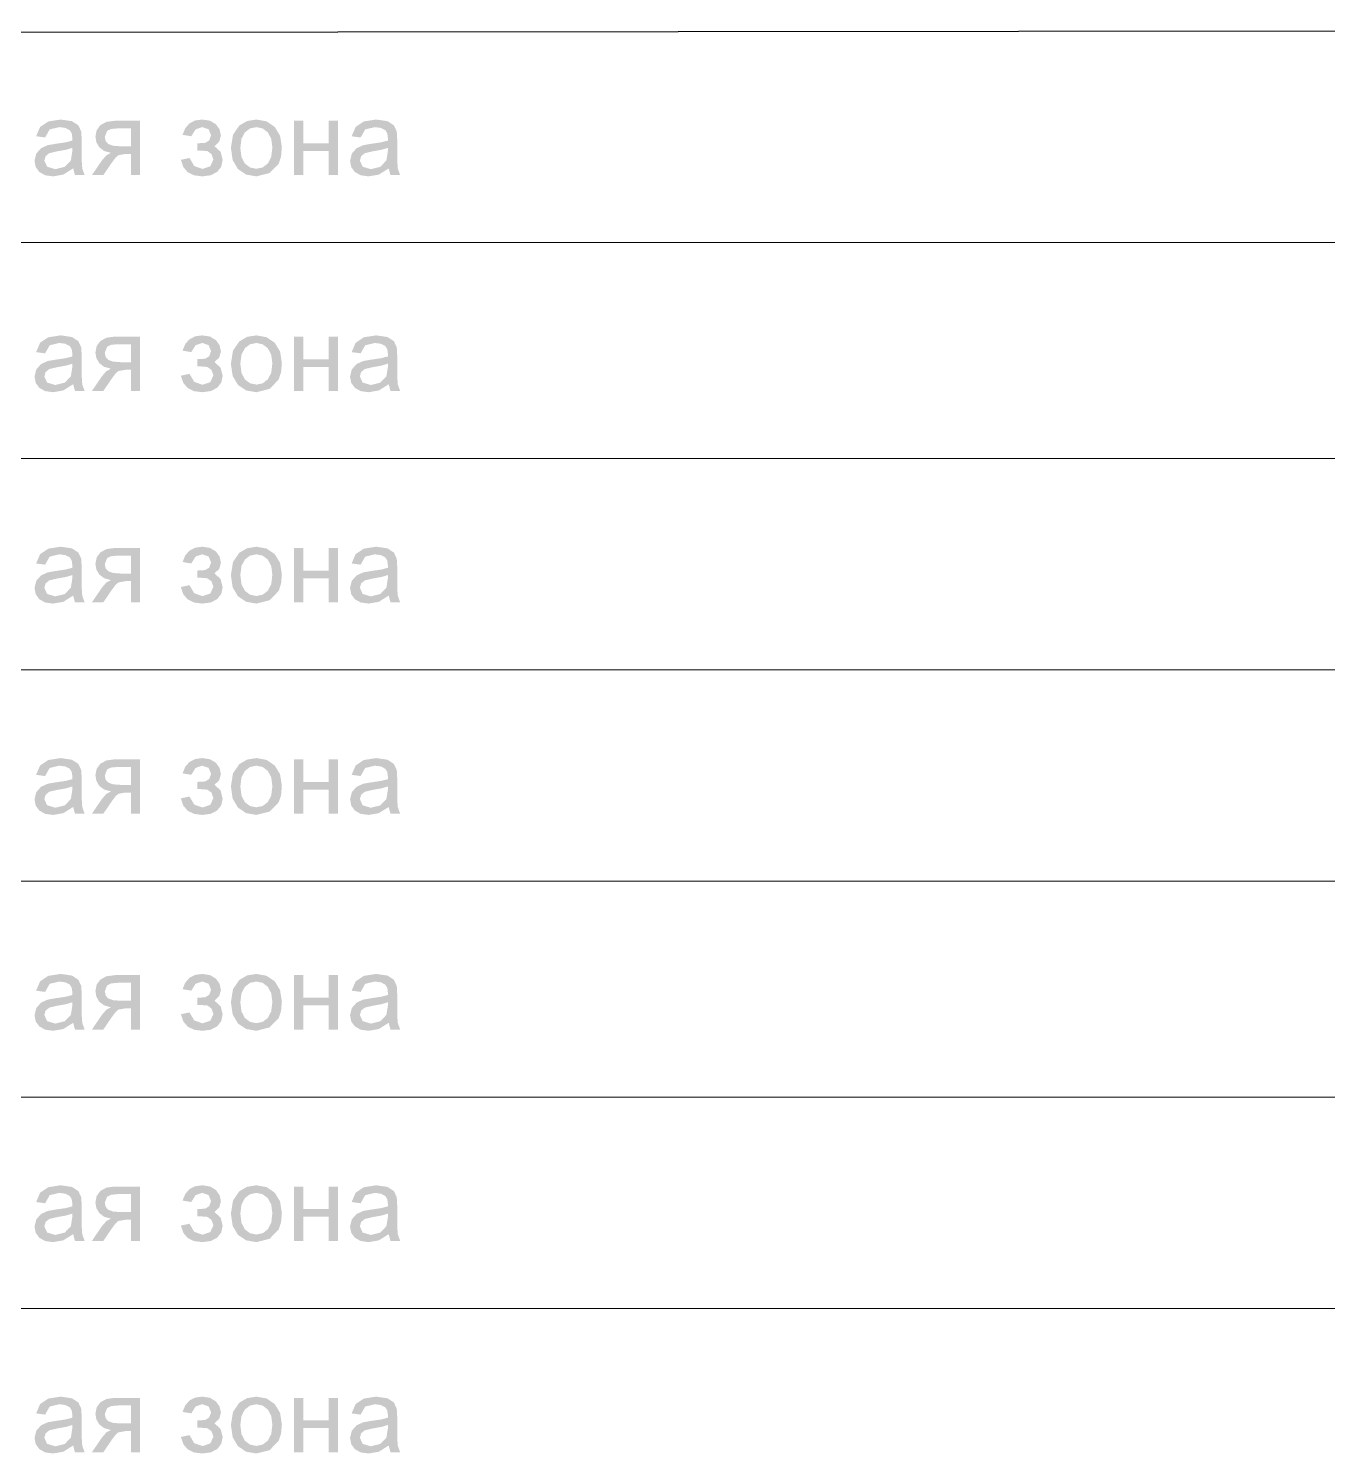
# Model space of a CAD drawing. Header units: millimetres. Extents: x 0 to 420, y 0 to 297.
# Drawn here: x 41.07 to 53.3, y 85.25 to 98.66 of the extents above; entities that cross this region are included whole.
import ezdxf

# ---------------------------------------------------------------- set-up
doc = ezdxf.new("R2010")
doc.units = ezdxf.units.MM

msp = doc.modelspace()

# ---------------------------------------------------------------- hatches: boundary and pattern name
h = msp.add_hatch(color=251)
h.paths.add_polyline_path([(41.491364, 97.345389), (41.398209, 97.286961), (41.302297, 97.270424), (41.227608, 97.280759), (41.172762, 97.311765), (41.138793, 97.358619), (41.127562, 97.417047), (41.14465, 97.485398), (41.189298, 97.535559), (41.252137, 97.564222), (41.329307, 97.577451), (41.42012, 97.59068), (41.483647, 97.607217), (41.484198, 97.629816), (41.478066, 97.674947), (41.459945, 97.704782), (41.41819, 97.726624), (41.360726, 97.733996), (41.270327, 97.712499), (41.227332, 97.636431), (41.142445, 97.648007), (41.180479, 97.736201), (41.257098, 97.787464), (41.373404, 97.805654), (41.479789, 97.79022), (41.540422, 97.751084), (41.567432, 97.692655), (41.571842, 97.612178), (41.571842, 97.496422), (41.573151, 97.397686), (41.577354, 97.343185), (41.599402, 97.282), (41.508452, 97.282)], flags=0)
h.paths.add_polyline_path([(41.483647, 97.538866), (41.424598, 97.520951), (41.341985, 97.506344), (41.266468, 97.488705), (41.232293, 97.460593), (41.220166, 97.419252), (41.246073, 97.361375), (41.323244, 97.338224), (41.41254, 97.360272), (41.469867, 97.420355), (41.483647, 97.507447)], flags=0)
h = msp.add_hatch(color=251)
h.paths.add_polyline_path([(42.121584, 97.794079), (42.121584, 97.282), (42.035044, 97.282), (42.035044, 97.48154), (41.984883, 97.48154), (41.916532, 97.469413), (41.889178, 97.444677), (41.851489, 97.393896), (41.775421, 97.282), (41.667934, 97.282), (41.761641, 97.419803), (41.80436, 97.469275), (41.847079, 97.491461), (41.782243, 97.50972), (41.736836, 97.544929), (41.709827, 97.591507), (41.701007, 97.644699), (41.712652, 97.70492), (41.747861, 97.752737), (41.805187, 97.783743), (41.884011, 97.794079)], flags=0)
h.paths.add_polyline_path([(42.035044, 97.722421), (41.911571, 97.722421), (41.847562, 97.716288), (41.81125, 97.698167), (41.789202, 97.641943), (41.79747, 97.602118), (41.822275, 97.574695), (41.867888, 97.558572), (41.939132, 97.553198), (42.035044, 97.553198)], flags=0)
for points in [[(42.659489, 97.51351), (42.659489, 97.58131), (42.734454, 97.585719), (42.771937, 97.60887), (42.790127, 97.657377), (42.766425, 97.713601), (42.706342, 97.734547), (42.643848, 97.712774), (42.603265, 97.648007), (42.521134, 97.661787), (42.547058, 97.724729), (42.586728, 97.769687), (42.640041, 97.796662), (42.706893, 97.805654), (42.779998, 97.794492), (42.835327, 97.761006), (42.870329, 97.711879), (42.88218, 97.65407), (42.866952, 97.59757), (42.821546, 97.5543), (42.879424, 97.501383), (42.898716, 97.425316), (42.886038, 97.362753), (42.848556, 97.313419), (42.788198, 97.281173), (42.707996, 97.270424), (42.629637, 97.280148), (42.569779, 97.309354), (42.528317, 97.358093), (42.505149, 97.426418), (42.586728, 97.443506), (42.631377, 97.367438), (42.709649, 97.340428), (42.78241, 97.365233), (42.811624, 97.428623), (42.793434, 97.480437), (42.754298, 97.508549), (42.679333, 97.514061)], [(43.570189, 97.794079), (43.657281, 97.794079), (43.657281, 97.58131), (43.897611, 97.58131), (43.897611, 97.794079), (43.984703, 97.794079), (43.984703, 97.282), (43.897611, 97.282), (43.897611, 97.5091), (43.657281, 97.5091), (43.657281, 97.282), (43.570189, 97.282)], [(42.659489, 95.48151), (42.659489, 95.54931), (42.734454, 95.553719), (42.771937, 95.57687), (42.790127, 95.625377), (42.766425, 95.681601), (42.706342, 95.702547), (42.643848, 95.680774), (42.603265, 95.616007), (42.521134, 95.629787), (42.547058, 95.692729), (42.586728, 95.737687), (42.640041, 95.764662), (42.706893, 95.773654), (42.779998, 95.762492), (42.835327, 95.729006), (42.870329, 95.679879), (42.88218, 95.62207), (42.866952, 95.56557), (42.821546, 95.5223), (42.879424, 95.469383), (42.898716, 95.393316), (42.886038, 95.330753), (42.848556, 95.281419), (42.788198, 95.249173), (42.707996, 95.238424), (42.629637, 95.248148), (42.569779, 95.277354), (42.528317, 95.326093), (42.505149, 95.394418), (42.586728, 95.411506), (42.631377, 95.335438), (42.709649, 95.308428), (42.78241, 95.333233), (42.811624, 95.396623), (42.793434, 95.448437), (42.754298, 95.476549), (42.679333, 95.482061)], [(43.570189, 95.762079), (43.657281, 95.762079), (43.657281, 95.54931), (43.897611, 95.54931), (43.897611, 95.762079), (43.984703, 95.762079), (43.984703, 95.25), (43.897611, 95.25), (43.897611, 95.4771), (43.657281, 95.4771), (43.657281, 95.25), (43.570189, 95.25)], [(42.659489, 93.491843), (42.659489, 93.559643), (42.734454, 93.564053), (42.771937, 93.587204), (42.790127, 93.635711), (42.766425, 93.691935), (42.706342, 93.712881), (42.643848, 93.691108), (42.603265, 93.62634), (42.521134, 93.64012), (42.547058, 93.703062), (42.586728, 93.748021), (42.640041, 93.774996), (42.706893, 93.783987), (42.779998, 93.772825), (42.835327, 93.739339), (42.870329, 93.690212), (42.88218, 93.632403), (42.866952, 93.575904), (42.821546, 93.532633), (42.879424, 93.479717), (42.898716, 93.403649), (42.886038, 93.341086), (42.848556, 93.291752), (42.788198, 93.259506), (42.707996, 93.248757), (42.629637, 93.258481), (42.569779, 93.287687), (42.528317, 93.336427), (42.505149, 93.404751), (42.586728, 93.421839), (42.631377, 93.345771), (42.709649, 93.318762), (42.78241, 93.343566), (42.811624, 93.406956), (42.793434, 93.45877), (42.754298, 93.486882), (42.679333, 93.492395)], [(43.570189, 93.772412), (43.657281, 93.772412), (43.657281, 93.559643), (43.897611, 93.559643), (43.897611, 93.772412), (43.984703, 93.772412), (43.984703, 93.260333), (43.897611, 93.260333), (43.897611, 93.487434), (43.657281, 93.487434), (43.657281, 93.260333), (43.570189, 93.260333)], [(42.659489, 91.502177), (42.659489, 91.569976), (42.734454, 91.574386), (42.771937, 91.597537), (42.790127, 91.646044), (42.766425, 91.702268), (42.706342, 91.723214), (42.643848, 91.701441), (42.603265, 91.636673), (42.521134, 91.650454), (42.547058, 91.713396), (42.586728, 91.758354), (42.640041, 91.785329), (42.706893, 91.794321), (42.779998, 91.783159), (42.835327, 91.749672), (42.870329, 91.700545), (42.88218, 91.642737), (42.866952, 91.586237), (42.821546, 91.542967), (42.879424, 91.49005), (42.898716, 91.413982), (42.886038, 91.351419), (42.848556, 91.302086), (42.788198, 91.269839), (42.707996, 91.259091), (42.629637, 91.268815), (42.569779, 91.29802), (42.528317, 91.34676), (42.505149, 91.415085), (42.586728, 91.432172), (42.631377, 91.356105), (42.709649, 91.329095), (42.78241, 91.3539), (42.811624, 91.41729), (42.793434, 91.469104), (42.754298, 91.497216), (42.679333, 91.502728)], [(43.570189, 91.782745), (43.657281, 91.782745), (43.657281, 91.569976), (43.897611, 91.569976), (43.897611, 91.782745), (43.984703, 91.782745), (43.984703, 91.270666), (43.897611, 91.270666), (43.897611, 91.497767), (43.657281, 91.497767), (43.657281, 91.270666), (43.570189, 91.270666)], [(42.659489, 89.470177), (42.659489, 89.537976), (42.734454, 89.542386), (42.771937, 89.565537), (42.790127, 89.614044), (42.766425, 89.670268), (42.706342, 89.691214), (42.643848, 89.669441), (42.603265, 89.604673), (42.521134, 89.618454), (42.547058, 89.681396), (42.586728, 89.726354), (42.640041, 89.753329), (42.706893, 89.762321), (42.779998, 89.751159), (42.835327, 89.717672), (42.870329, 89.668545), (42.88218, 89.610737), (42.866952, 89.554237), (42.821546, 89.510967), (42.879424, 89.45805), (42.898716, 89.381982), (42.886038, 89.319419), (42.848556, 89.270086), (42.788198, 89.237839), (42.707996, 89.227091), (42.629637, 89.236815), (42.569779, 89.26602), (42.528317, 89.31476), (42.505149, 89.383085), (42.586728, 89.400172), (42.631377, 89.324105), (42.709649, 89.297095), (42.78241, 89.3219), (42.811624, 89.38529), (42.793434, 89.437104), (42.754298, 89.465216), (42.679333, 89.470728)], [(43.570189, 89.750745), (43.657281, 89.750745), (43.657281, 89.537976), (43.897611, 89.537976), (43.897611, 89.750745), (43.984703, 89.750745), (43.984703, 89.238666), (43.897611, 89.238666), (43.897611, 89.465767), (43.657281, 89.465767), (43.657281, 89.238666), (43.570189, 89.238666)], [(42.659489, 87.48051), (42.659489, 87.54831), (42.734454, 87.552719), (42.771937, 87.57587), (42.790127, 87.624377), (42.766425, 87.680601), (42.706342, 87.701547), (42.643848, 87.679774), (42.603265, 87.615007), (42.521134, 87.628787), (42.547058, 87.691729), (42.586728, 87.736687), (42.640041, 87.763662), (42.706893, 87.772654), (42.779998, 87.761492), (42.835327, 87.728006), (42.870329, 87.678879), (42.88218, 87.62107), (42.866952, 87.56457), (42.821546, 87.5213), (42.879424, 87.468383), (42.898716, 87.392316), (42.886038, 87.329753), (42.848556, 87.280419), (42.788198, 87.248173), (42.707996, 87.237424), (42.629637, 87.247148), (42.569779, 87.276354), (42.528317, 87.325093), (42.505149, 87.393418), (42.586728, 87.410506), (42.631377, 87.334438), (42.709649, 87.307428), (42.78241, 87.332233), (42.811624, 87.395623), (42.793434, 87.447437), (42.754298, 87.475549), (42.679333, 87.481061)], [(43.570189, 87.761079), (43.657281, 87.761079), (43.657281, 87.54831), (43.897611, 87.54831), (43.897611, 87.761079), (43.984703, 87.761079), (43.984703, 87.249), (43.897611, 87.249), (43.897611, 87.4761), (43.657281, 87.4761), (43.657281, 87.249), (43.570189, 87.249)], [(42.659489, 85.490843), (42.659489, 85.558643), (42.734454, 85.563053), (42.771937, 85.586204), (42.790127, 85.634711), (42.766425, 85.690935), (42.706342, 85.711881), (42.643848, 85.690108), (42.603265, 85.62534), (42.521134, 85.63912), (42.547058, 85.702062), (42.586728, 85.747021), (42.640041, 85.773996), (42.706893, 85.782988), (42.779998, 85.771825), (42.835327, 85.738339), (42.870329, 85.689212), (42.88218, 85.631403), (42.866952, 85.574904), (42.821546, 85.531633), (42.879424, 85.478717), (42.898716, 85.402649), (42.886038, 85.340086), (42.848556, 85.290752), (42.788198, 85.258506), (42.707996, 85.247757), (42.629637, 85.257481), (42.569779, 85.286687), (42.528317, 85.335427), (42.505149, 85.403751), (42.586728, 85.420839), (42.631377, 85.344771), (42.709649, 85.317762), (42.78241, 85.342566), (42.811624, 85.405956), (42.793434, 85.45777), (42.754298, 85.485882), (42.679333, 85.491395)], [(43.570189, 85.771412), (43.657281, 85.771412), (43.657281, 85.558643), (43.897611, 85.558643), (43.897611, 85.771412), (43.984703, 85.771412), (43.984703, 85.259333), (43.897611, 85.259333), (43.897611, 85.486434), (43.657281, 85.486434), (43.657281, 85.259333), (43.570189, 85.259333)]]:
    msp.add_hatch(color=251).paths.add_polyline_path(points, flags=0)
h = msp.add_hatch(color=251)
h.paths.add_polyline_path([(42.976349, 97.538315), (42.995917, 97.661994), (43.055173, 97.748879), (43.128415, 97.791323), (43.216128, 97.805654), (43.312108, 97.788291), (43.388658, 97.736201), (43.439025, 97.653863), (43.455906, 97.545481), (43.448465, 97.456735), (43.426141, 97.389487), (43.340151, 97.301843), (43.216128, 97.270424), (43.118976, 97.287512), (43.042495, 97.339326), (42.992885, 97.423317)], flags=0)
h.paths.add_polyline_path([(43.065095, 97.538315), (43.075843, 97.451843), (43.108089, 97.390589), (43.156527, 97.35414), (43.216128, 97.342082), (43.275245, 97.354209), (43.323615, 97.39114), (43.355861, 97.453083), (43.366609, 97.541071), (43.355861, 97.624166), (43.323615, 97.684938), (43.275245, 97.721663), (43.216128, 97.733996), (43.156527, 97.721663), (43.108089, 97.684938), (43.075843, 97.623822)], flags=0)
h = msp.add_hatch(color=251)
h.paths.add_polyline_path([(44.461505, 97.345389), (44.36835, 97.286961), (44.272439, 97.270424), (44.197749, 97.280759), (44.142903, 97.311765), (44.108934, 97.358619), (44.097703, 97.417047), (44.114791, 97.485398), (44.159439, 97.535559), (44.222278, 97.564222), (44.299448, 97.577451), (44.390261, 97.59068), (44.453788, 97.607217), (44.45434, 97.629816), (44.448207, 97.674947), (44.430086, 97.704782), (44.388332, 97.726624), (44.330867, 97.733996), (44.240468, 97.712499), (44.197473, 97.636431), (44.112586, 97.648007), (44.15062, 97.736201), (44.227239, 97.787464), (44.343545, 97.805654), (44.44993, 97.79022), (44.510564, 97.751084), (44.537573, 97.692655), (44.541983, 97.612178), (44.541983, 97.496422), (44.543292, 97.397686), (44.547495, 97.343185), (44.569544, 97.282), (44.478593, 97.282)], flags=0)
h.paths.add_polyline_path([(44.453788, 97.538866), (44.39474, 97.520951), (44.312126, 97.506344), (44.23661, 97.488705), (44.202434, 97.460593), (44.190308, 97.419252), (44.216215, 97.361375), (44.293385, 97.338224), (44.382682, 97.360272), (44.440008, 97.420355), (44.453788, 97.507447)], flags=0)
h = msp.add_hatch(color=251)
h.paths.add_polyline_path([(41.491364, 95.313389), (41.398209, 95.254961), (41.302297, 95.238424), (41.227608, 95.248759), (41.172762, 95.279765), (41.138793, 95.326619), (41.127562, 95.385047), (41.14465, 95.453398), (41.189298, 95.503559), (41.252137, 95.532222), (41.329307, 95.545451), (41.42012, 95.55868), (41.483647, 95.575217), (41.484198, 95.597816), (41.478066, 95.642947), (41.459945, 95.672782), (41.41819, 95.694624), (41.360726, 95.701996), (41.270327, 95.680499), (41.227332, 95.604431), (41.142445, 95.616007), (41.180479, 95.704201), (41.257098, 95.755464), (41.373404, 95.773654), (41.479789, 95.75822), (41.540422, 95.719084), (41.567432, 95.660655), (41.571842, 95.580178), (41.571842, 95.464422), (41.573151, 95.365686), (41.577354, 95.311185), (41.599402, 95.25), (41.508452, 95.25)], flags=0)
h.paths.add_polyline_path([(41.483647, 95.506866), (41.424598, 95.488951), (41.341985, 95.474344), (41.266468, 95.456705), (41.232293, 95.428593), (41.220166, 95.387252), (41.246073, 95.329375), (41.323244, 95.306224), (41.41254, 95.328272), (41.469867, 95.388355), (41.483647, 95.475447)], flags=0)
h = msp.add_hatch(color=251)
h.paths.add_polyline_path([(42.121584, 95.762079), (42.121584, 95.25), (42.035044, 95.25), (42.035044, 95.44954), (41.984883, 95.44954), (41.916532, 95.437413), (41.889178, 95.412677), (41.851489, 95.361896), (41.775421, 95.25), (41.667934, 95.25), (41.761641, 95.387803), (41.80436, 95.437275), (41.847079, 95.459461), (41.782243, 95.47772), (41.736836, 95.512929), (41.709827, 95.559507), (41.701007, 95.612699), (41.712652, 95.67292), (41.747861, 95.720737), (41.805187, 95.751743), (41.884011, 95.762079)], flags=0)
h.paths.add_polyline_path([(42.035044, 95.690421), (41.911571, 95.690421), (41.847562, 95.684288), (41.81125, 95.666167), (41.789202, 95.609943), (41.79747, 95.570118), (41.822275, 95.542695), (41.867888, 95.526572), (41.939132, 95.521198), (42.035044, 95.521198)], flags=0)
h = msp.add_hatch(color=251)
h.paths.add_polyline_path([(42.976349, 95.506315), (42.995917, 95.629994), (43.055173, 95.716879), (43.128415, 95.759323), (43.216128, 95.773654), (43.312108, 95.756291), (43.388658, 95.704201), (43.439025, 95.621863), (43.455906, 95.513481), (43.448465, 95.424735), (43.426141, 95.357487), (43.340151, 95.269843), (43.216128, 95.238424), (43.118976, 95.255512), (43.042495, 95.307326), (42.992885, 95.391317)], flags=0)
h.paths.add_polyline_path([(43.065095, 95.506315), (43.075843, 95.419843), (43.108089, 95.358589), (43.156527, 95.32214), (43.216128, 95.310082), (43.275245, 95.322209), (43.323615, 95.35914), (43.355861, 95.421083), (43.366609, 95.509071), (43.355861, 95.592167), (43.323615, 95.652938), (43.275245, 95.689663), (43.216128, 95.701996), (43.156527, 95.689663), (43.108089, 95.652938), (43.075843, 95.591822)], flags=0)
h = msp.add_hatch(color=251)
h.paths.add_polyline_path([(44.461505, 95.313389), (44.36835, 95.254961), (44.272439, 95.238424), (44.197749, 95.248759), (44.142903, 95.279765), (44.108934, 95.326619), (44.097703, 95.385047), (44.114791, 95.453398), (44.159439, 95.503559), (44.222278, 95.532222), (44.299448, 95.545451), (44.390261, 95.55868), (44.453788, 95.575217), (44.45434, 95.597816), (44.448207, 95.642947), (44.430086, 95.672782), (44.388332, 95.694624), (44.330867, 95.701996), (44.240468, 95.680499), (44.197473, 95.604431), (44.112586, 95.616007), (44.15062, 95.704201), (44.227239, 95.755464), (44.343545, 95.773654), (44.44993, 95.75822), (44.510564, 95.719084), (44.537573, 95.660655), (44.541983, 95.580178), (44.541983, 95.464422), (44.543292, 95.365686), (44.547495, 95.311185), (44.569544, 95.25), (44.478593, 95.25)], flags=0)
h.paths.add_polyline_path([(44.453788, 95.506866), (44.39474, 95.488951), (44.312126, 95.474344), (44.23661, 95.456705), (44.202434, 95.428593), (44.190308, 95.387252), (44.216215, 95.329375), (44.293385, 95.306224), (44.382682, 95.328272), (44.440008, 95.388355), (44.453788, 95.475447)], flags=0)
h = msp.add_hatch(color=251)
h.paths.add_polyline_path([(41.491364, 93.323723), (41.398209, 93.265294), (41.302297, 93.248757), (41.227608, 93.259093), (41.172762, 93.290099), (41.138793, 93.336952), (41.127562, 93.395381), (41.14465, 93.463731), (41.189298, 93.513892), (41.252137, 93.542555), (41.329307, 93.555784), (41.42012, 93.569014), (41.483647, 93.58555), (41.484198, 93.60815), (41.478066, 93.653281), (41.459945, 93.683115), (41.41819, 93.704957), (41.360726, 93.712329), (41.270327, 93.690832), (41.227332, 93.614764), (41.142445, 93.62634), (41.180479, 93.714534), (41.257098, 93.765797), (41.373404, 93.783987), (41.479789, 93.768553), (41.540422, 93.729417), (41.567432, 93.670988), (41.571842, 93.590511), (41.571842, 93.474756), (41.573151, 93.376019), (41.577354, 93.321518), (41.599402, 93.260333), (41.508452, 93.260333)], flags=0)
h.paths.add_polyline_path([(41.483647, 93.517199), (41.424598, 93.499285), (41.341985, 93.484678), (41.266468, 93.467039), (41.232293, 93.438927), (41.220166, 93.397586), (41.246073, 93.339708), (41.323244, 93.316557), (41.41254, 93.338606), (41.469867, 93.398688), (41.483647, 93.48578)], flags=0)
h = msp.add_hatch(color=251)
h.paths.add_polyline_path([(42.121584, 93.772412), (42.121584, 93.260333), (42.035044, 93.260333), (42.035044, 93.459873), (41.984883, 93.459873), (41.916532, 93.447746), (41.889178, 93.42301), (41.851489, 93.37223), (41.775421, 93.260333), (41.667934, 93.260333), (41.761641, 93.398137), (41.80436, 93.447608), (41.847079, 93.469795), (41.782243, 93.488054), (41.736836, 93.523263), (41.709827, 93.56984), (41.701007, 93.623033), (41.712652, 93.683253), (41.747861, 93.731071), (41.805187, 93.762077), (41.884011, 93.772412)], flags=0)
h.paths.add_polyline_path([(42.035044, 93.700754), (41.911571, 93.700754), (41.847562, 93.694622), (41.81125, 93.6765), (41.789202, 93.620277), (41.79747, 93.580451), (41.822275, 93.553028), (41.867888, 93.536905), (41.939132, 93.531531), (42.035044, 93.531531)], flags=0)
h = msp.add_hatch(color=251)
h.paths.add_polyline_path([(42.976349, 93.516648), (42.995917, 93.640327), (43.055173, 93.727212), (43.128415, 93.769656), (43.216128, 93.783987), (43.312108, 93.766624), (43.388658, 93.714534), (43.439025, 93.632197), (43.455906, 93.523814), (43.448465, 93.435068), (43.426141, 93.36782), (43.340151, 93.280177), (43.216128, 93.248757), (43.118976, 93.265845), (43.042495, 93.317659), (42.992885, 93.401651)], flags=0)
h.paths.add_polyline_path([(43.065095, 93.516648), (43.075843, 93.430176), (43.108089, 93.368922), (43.156527, 93.332473), (43.216128, 93.320415), (43.275245, 93.332542), (43.323615, 93.369474), (43.355861, 93.431416), (43.366609, 93.519404), (43.355861, 93.6025), (43.323615, 93.663271), (43.275245, 93.699996), (43.216128, 93.712329), (43.156527, 93.699996), (43.108089, 93.663271), (43.075843, 93.602155)], flags=0)
h = msp.add_hatch(color=251)
h.paths.add_polyline_path([(44.461505, 93.323723), (44.36835, 93.265294), (44.272439, 93.248757), (44.197749, 93.259093), (44.142903, 93.290099), (44.108934, 93.336952), (44.097703, 93.395381), (44.114791, 93.463731), (44.159439, 93.513892), (44.222278, 93.542555), (44.299448, 93.555784), (44.390261, 93.569014), (44.453788, 93.58555), (44.45434, 93.60815), (44.448207, 93.653281), (44.430086, 93.683115), (44.388332, 93.704957), (44.330867, 93.712329), (44.240468, 93.690832), (44.197473, 93.614764), (44.112586, 93.62634), (44.15062, 93.714534), (44.227239, 93.765797), (44.343545, 93.783987), (44.44993, 93.768553), (44.510564, 93.729417), (44.537573, 93.670988), (44.541983, 93.590511), (44.541983, 93.474756), (44.543292, 93.376019), (44.547495, 93.321518), (44.569544, 93.260333), (44.478593, 93.260333)], flags=0)
h.paths.add_polyline_path([(44.453788, 93.517199), (44.39474, 93.499285), (44.312126, 93.484678), (44.23661, 93.467039), (44.202434, 93.438927), (44.190308, 93.397586), (44.216215, 93.339708), (44.293385, 93.316557), (44.382682, 93.338606), (44.440008, 93.398688), (44.453788, 93.48578)], flags=0)
h = msp.add_hatch(color=251)
h.paths.add_polyline_path([(41.491364, 91.334056), (41.398209, 91.275627), (41.302297, 91.259091), (41.227608, 91.269426), (41.172762, 91.300432), (41.138793, 91.347285), (41.127562, 91.405714), (41.14465, 91.474065), (41.189298, 91.524225), (41.252137, 91.552889), (41.329307, 91.566118), (41.42012, 91.579347), (41.483647, 91.595883), (41.484198, 91.618483), (41.478066, 91.663614), (41.459945, 91.693448), (41.41819, 91.71529), (41.360726, 91.722663), (41.270327, 91.701165), (41.227332, 91.625098), (41.142445, 91.636673), (41.180479, 91.724868), (41.257098, 91.776131), (41.373404, 91.794321), (41.479789, 91.778887), (41.540422, 91.739751), (41.567432, 91.681322), (41.571842, 91.600844), (41.571842, 91.485089), (41.573151, 91.386353), (41.577354, 91.331851), (41.599402, 91.270666), (41.508452, 91.270666)], flags=0)
h.paths.add_polyline_path([(41.483647, 91.527533), (41.424598, 91.509618), (41.341985, 91.495011), (41.266468, 91.477372), (41.232293, 91.44926), (41.220166, 91.407919), (41.246073, 91.350041), (41.323244, 91.32689), (41.41254, 91.348939), (41.469867, 91.409021), (41.483647, 91.496113)], flags=0)
h = msp.add_hatch(color=251)
h.paths.add_polyline_path([(42.121584, 91.782745), (42.121584, 91.270666), (42.035044, 91.270666), (42.035044, 91.470206), (41.984883, 91.470206), (41.916532, 91.458079), (41.889178, 91.433344), (41.851489, 91.382563), (41.775421, 91.270666), (41.667934, 91.270666), (41.761641, 91.40847), (41.80436, 91.457942), (41.847079, 91.480128), (41.782243, 91.498387), (41.736836, 91.533596), (41.709827, 91.580174), (41.701007, 91.633366), (41.712652, 91.693586), (41.747861, 91.741404), (41.805187, 91.77241), (41.884011, 91.782745)], flags=0)
h.paths.add_polyline_path([(42.035044, 91.711087), (41.911571, 91.711087), (41.847562, 91.704955), (41.81125, 91.686834), (41.789202, 91.63061), (41.79747, 91.590785), (41.822275, 91.563362), (41.867888, 91.547239), (41.939132, 91.541864), (42.035044, 91.541864)], flags=0)
h = msp.add_hatch(color=251)
h.paths.add_polyline_path([(42.976349, 91.526981), (42.995917, 91.65066), (43.055173, 91.737546), (43.128415, 91.779989), (43.216128, 91.794321), (43.312108, 91.776958), (43.388658, 91.724868), (43.439025, 91.64253), (43.455906, 91.534147), (43.448465, 91.445402), (43.426141, 91.378153), (43.340151, 91.29051), (43.216128, 91.259091), (43.118976, 91.276178), (43.042495, 91.327993), (42.992885, 91.411984)], flags=0)
h.paths.add_polyline_path([(43.065095, 91.526981), (43.075843, 91.44051), (43.108089, 91.379256), (43.156527, 91.342807), (43.216128, 91.330749), (43.275245, 91.342876), (43.323615, 91.379807), (43.355861, 91.44175), (43.366609, 91.529737), (43.355861, 91.612833), (43.323615, 91.673605), (43.275245, 91.710329), (43.216128, 91.722663), (43.156527, 91.710329), (43.108089, 91.673605), (43.075843, 91.612489)], flags=0)
h = msp.add_hatch(color=251)
h.paths.add_polyline_path([(44.461505, 91.334056), (44.36835, 91.275627), (44.272439, 91.259091), (44.197749, 91.269426), (44.142903, 91.300432), (44.108934, 91.347285), (44.097703, 91.405714), (44.114791, 91.474065), (44.159439, 91.524225), (44.222278, 91.552889), (44.299448, 91.566118), (44.390261, 91.579347), (44.453788, 91.595883), (44.45434, 91.618483), (44.448207, 91.663614), (44.430086, 91.693448), (44.388332, 91.71529), (44.330867, 91.722663), (44.240468, 91.701165), (44.197473, 91.625098), (44.112586, 91.636673), (44.15062, 91.724868), (44.227239, 91.776131), (44.343545, 91.794321), (44.44993, 91.778887), (44.510564, 91.739751), (44.537573, 91.681322), (44.541983, 91.600844), (44.541983, 91.485089), (44.543292, 91.386353), (44.547495, 91.331851), (44.569544, 91.270666), (44.478593, 91.270666)], flags=0)
h.paths.add_polyline_path([(44.453788, 91.527533), (44.39474, 91.509618), (44.312126, 91.495011), (44.23661, 91.477372), (44.202434, 91.44926), (44.190308, 91.407919), (44.216215, 91.350041), (44.293385, 91.32689), (44.382682, 91.348939), (44.440008, 91.409021), (44.453788, 91.496113)], flags=0)
h = msp.add_hatch(color=251)
h.paths.add_polyline_path([(41.491364, 89.302056), (41.398209, 89.243627), (41.302297, 89.227091), (41.227608, 89.237426), (41.172762, 89.268432), (41.138793, 89.315285), (41.127562, 89.373714), (41.14465, 89.442065), (41.189298, 89.492225), (41.252137, 89.520889), (41.329307, 89.534118), (41.42012, 89.547347), (41.483647, 89.563883), (41.484198, 89.586483), (41.478066, 89.631614), (41.459945, 89.661448), (41.41819, 89.68329), (41.360726, 89.690663), (41.270327, 89.669165), (41.227332, 89.593098), (41.142445, 89.604673), (41.180479, 89.692868), (41.257098, 89.744131), (41.373404, 89.762321), (41.479789, 89.746887), (41.540422, 89.707751), (41.567432, 89.649322), (41.571842, 89.568844), (41.571842, 89.453089), (41.573151, 89.354353), (41.577354, 89.299851), (41.599402, 89.238666), (41.508452, 89.238666)], flags=0)
h.paths.add_polyline_path([(41.483647, 89.495533), (41.424598, 89.477618), (41.341985, 89.463011), (41.266468, 89.445372), (41.232293, 89.41726), (41.220166, 89.375919), (41.246073, 89.318041), (41.323244, 89.29489), (41.41254, 89.316939), (41.469867, 89.377021), (41.483647, 89.464113)], flags=0)
h = msp.add_hatch(color=251)
h.paths.add_polyline_path([(42.121584, 89.750745), (42.121584, 89.238666), (42.035044, 89.238666), (42.035044, 89.438206), (41.984883, 89.438206), (41.916532, 89.42608), (41.889178, 89.401344), (41.851489, 89.350563), (41.775421, 89.238666), (41.667934, 89.238666), (41.761641, 89.37647), (41.80436, 89.425942), (41.847079, 89.448128), (41.782243, 89.466387), (41.736836, 89.501596), (41.709827, 89.548174), (41.701007, 89.601366), (41.712652, 89.661586), (41.747861, 89.709404), (41.805187, 89.74041), (41.884011, 89.750745)], flags=0)
h.paths.add_polyline_path([(42.035044, 89.679087), (41.911571, 89.679087), (41.847562, 89.672955), (41.81125, 89.654834), (41.789202, 89.59861), (41.79747, 89.558785), (41.822275, 89.531362), (41.867888, 89.515239), (41.939132, 89.509864), (42.035044, 89.509864)], flags=0)
h = msp.add_hatch(color=251)
h.paths.add_polyline_path([(42.976349, 89.494981), (42.995917, 89.61866), (43.055173, 89.705546), (43.128415, 89.747989), (43.216128, 89.762321), (43.312108, 89.744958), (43.388658, 89.692868), (43.439025, 89.61053), (43.455906, 89.502147), (43.448465, 89.413402), (43.426141, 89.346153), (43.340151, 89.25851), (43.216128, 89.227091), (43.118976, 89.244178), (43.042495, 89.295993), (42.992885, 89.379984)], flags=0)
h.paths.add_polyline_path([(43.065095, 89.494981), (43.075843, 89.40851), (43.108089, 89.347256), (43.156527, 89.310807), (43.216128, 89.298749), (43.275245, 89.310876), (43.323615, 89.347807), (43.355861, 89.40975), (43.366609, 89.497737), (43.355861, 89.580833), (43.323615, 89.641605), (43.275245, 89.678329), (43.216128, 89.690663), (43.156527, 89.678329), (43.108089, 89.641605), (43.075843, 89.580489)], flags=0)
h = msp.add_hatch(color=251)
h.paths.add_polyline_path([(44.461505, 89.302056), (44.36835, 89.243627), (44.272439, 89.227091), (44.197749, 89.237426), (44.142903, 89.268432), (44.108934, 89.315285), (44.097703, 89.373714), (44.114791, 89.442065), (44.159439, 89.492225), (44.222278, 89.520889), (44.299448, 89.534118), (44.390261, 89.547347), (44.453788, 89.563883), (44.45434, 89.586483), (44.448207, 89.631614), (44.430086, 89.661448), (44.388332, 89.68329), (44.330867, 89.690663), (44.240468, 89.669165), (44.197473, 89.593098), (44.112586, 89.604673), (44.15062, 89.692868), (44.227239, 89.744131), (44.343545, 89.762321), (44.44993, 89.746887), (44.510564, 89.707751), (44.537573, 89.649322), (44.541983, 89.568844), (44.541983, 89.453089), (44.543292, 89.354353), (44.547495, 89.299851), (44.569544, 89.238666), (44.478593, 89.238666)], flags=0)
h.paths.add_polyline_path([(44.453788, 89.495533), (44.39474, 89.477618), (44.312126, 89.463011), (44.23661, 89.445372), (44.202434, 89.41726), (44.190308, 89.375919), (44.216215, 89.318041), (44.293385, 89.29489), (44.382682, 89.316939), (44.440008, 89.377021), (44.453788, 89.464113)], flags=0)
h = msp.add_hatch(color=251)
h.paths.add_polyline_path([(41.491364, 87.312389), (41.398209, 87.253961), (41.302297, 87.237424), (41.227608, 87.247759), (41.172762, 87.278765), (41.138793, 87.325619), (41.127562, 87.384047), (41.14465, 87.452398), (41.189298, 87.502559), (41.252137, 87.531222), (41.329307, 87.544451), (41.42012, 87.55768), (41.483647, 87.574217), (41.484198, 87.596816), (41.478066, 87.641947), (41.459945, 87.671782), (41.41819, 87.693624), (41.360726, 87.700996), (41.270327, 87.679499), (41.227332, 87.603431), (41.142445, 87.615007), (41.180479, 87.703201), (41.257098, 87.754464), (41.373404, 87.772654), (41.479789, 87.75722), (41.540422, 87.718084), (41.567432, 87.659655), (41.571842, 87.579178), (41.571842, 87.463422), (41.573151, 87.364686), (41.577354, 87.310185), (41.599402, 87.249), (41.508452, 87.249)], flags=0)
h.paths.add_polyline_path([(41.483647, 87.505866), (41.424598, 87.487951), (41.341985, 87.473344), (41.266468, 87.455705), (41.232293, 87.427593), (41.220166, 87.386252), (41.246073, 87.328375), (41.323244, 87.305224), (41.41254, 87.327272), (41.469867, 87.387355), (41.483647, 87.474447)], flags=0)
h = msp.add_hatch(color=251)
h.paths.add_polyline_path([(42.121584, 87.761079), (42.121584, 87.249), (42.035044, 87.249), (42.035044, 87.44854), (41.984883, 87.44854), (41.916532, 87.436413), (41.889178, 87.411677), (41.851489, 87.360896), (41.775421, 87.249), (41.667934, 87.249), (41.761641, 87.386803), (41.80436, 87.436275), (41.847079, 87.458461), (41.782243, 87.47672), (41.736836, 87.511929), (41.709827, 87.558507), (41.701007, 87.611699), (41.712652, 87.67192), (41.747861, 87.719737), (41.805187, 87.750743), (41.884011, 87.761079)], flags=0)
h.paths.add_polyline_path([(42.035044, 87.689421), (41.911571, 87.689421), (41.847562, 87.683288), (41.81125, 87.665167), (41.789202, 87.608943), (41.79747, 87.569118), (41.822275, 87.541695), (41.867888, 87.525572), (41.939132, 87.520198), (42.035044, 87.520198)], flags=0)
h = msp.add_hatch(color=251)
h.paths.add_polyline_path([(42.976349, 87.505315), (42.995917, 87.628994), (43.055173, 87.715879), (43.128415, 87.758323), (43.216128, 87.772654), (43.312108, 87.755291), (43.388658, 87.703201), (43.439025, 87.620863), (43.455906, 87.512481), (43.448465, 87.423735), (43.426141, 87.356487), (43.340151, 87.268843), (43.216128, 87.237424), (43.118976, 87.254512), (43.042495, 87.306326), (42.992885, 87.390317)], flags=0)
h.paths.add_polyline_path([(43.065095, 87.505315), (43.075843, 87.418843), (43.108089, 87.357589), (43.156527, 87.32114), (43.216128, 87.309082), (43.275245, 87.321209), (43.323615, 87.35814), (43.355861, 87.420083), (43.366609, 87.508071), (43.355861, 87.591167), (43.323615, 87.651938), (43.275245, 87.688663), (43.216128, 87.700996), (43.156527, 87.688663), (43.108089, 87.651938), (43.075843, 87.590822)], flags=0)
h = msp.add_hatch(color=251)
h.paths.add_polyline_path([(44.461505, 87.312389), (44.36835, 87.253961), (44.272439, 87.237424), (44.197749, 87.247759), (44.142903, 87.278765), (44.108934, 87.325619), (44.097703, 87.384047), (44.114791, 87.452398), (44.159439, 87.502559), (44.222278, 87.531222), (44.299448, 87.544451), (44.390261, 87.55768), (44.453788, 87.574217), (44.45434, 87.596816), (44.448207, 87.641947), (44.430086, 87.671782), (44.388332, 87.693624), (44.330867, 87.700996), (44.240468, 87.679499), (44.197473, 87.603431), (44.112586, 87.615007), (44.15062, 87.703201), (44.227239, 87.754464), (44.343545, 87.772654), (44.44993, 87.75722), (44.510564, 87.718084), (44.537573, 87.659655), (44.541983, 87.579178), (44.541983, 87.463422), (44.543292, 87.364686), (44.547495, 87.310185), (44.569544, 87.249), (44.478593, 87.249)], flags=0)
h.paths.add_polyline_path([(44.453788, 87.505866), (44.39474, 87.487951), (44.312126, 87.473344), (44.23661, 87.455705), (44.202434, 87.427593), (44.190308, 87.386252), (44.216215, 87.328375), (44.293385, 87.305224), (44.382682, 87.327272), (44.440008, 87.387355), (44.453788, 87.474447)], flags=0)
h = msp.add_hatch(color=251)
h.paths.add_polyline_path([(41.491364, 85.322723), (41.398209, 85.264294), (41.302297, 85.247757), (41.227608, 85.258093), (41.172762, 85.289099), (41.138793, 85.335952), (41.127562, 85.394381), (41.14465, 85.462731), (41.189298, 85.512892), (41.252137, 85.541555), (41.329307, 85.554784), (41.42012, 85.568014), (41.483647, 85.58455), (41.484198, 85.60715), (41.478066, 85.652281), (41.459945, 85.682115), (41.41819, 85.703957), (41.360726, 85.71133), (41.270327, 85.689832), (41.227332, 85.613764), (41.142445, 85.62534), (41.180479, 85.713534), (41.257098, 85.764797), (41.373404, 85.782988), (41.479789, 85.767553), (41.540422, 85.728417), (41.567432, 85.669988), (41.571842, 85.589511), (41.571842, 85.473756), (41.573151, 85.375019), (41.577354, 85.320518), (41.599402, 85.259333), (41.508452, 85.259333)], flags=0)
h.paths.add_polyline_path([(41.483647, 85.516199), (41.424598, 85.498285), (41.341985, 85.483678), (41.266468, 85.466039), (41.232293, 85.437927), (41.220166, 85.396586), (41.246073, 85.338708), (41.323244, 85.315557), (41.41254, 85.337606), (41.469867, 85.397688), (41.483647, 85.48478)], flags=0)
h = msp.add_hatch(color=251)
h.paths.add_polyline_path([(42.121584, 85.771412), (42.121584, 85.259333), (42.035044, 85.259333), (42.035044, 85.458873), (41.984883, 85.458873), (41.916532, 85.446746), (41.889178, 85.42201), (41.851489, 85.37123), (41.775421, 85.259333), (41.667934, 85.259333), (41.761641, 85.397137), (41.80436, 85.446608), (41.847079, 85.468795), (41.782243, 85.487054), (41.736836, 85.522263), (41.709827, 85.56884), (41.701007, 85.622033), (41.712652, 85.682253), (41.747861, 85.730071), (41.805187, 85.761077), (41.884011, 85.771412)], flags=0)
h.paths.add_polyline_path([(42.035044, 85.699754), (41.911571, 85.699754), (41.847562, 85.693622), (41.81125, 85.675501), (41.789202, 85.619277), (41.79747, 85.579451), (41.822275, 85.552028), (41.867888, 85.535905), (41.939132, 85.530531), (42.035044, 85.530531)], flags=0)
h = msp.add_hatch(color=251)
h.paths.add_polyline_path([(42.976349, 85.515648), (42.995917, 85.639327), (43.055173, 85.726212), (43.128415, 85.768656), (43.216128, 85.782988), (43.312108, 85.765624), (43.388658, 85.713534), (43.439025, 85.631197), (43.455906, 85.522814), (43.448465, 85.434068), (43.426141, 85.36682), (43.340151, 85.279177), (43.216128, 85.247757), (43.118976, 85.264845), (43.042495, 85.316659), (42.992885, 85.400651)], flags=0)
h.paths.add_polyline_path([(43.065095, 85.515648), (43.075843, 85.429176), (43.108089, 85.367922), (43.156527, 85.331473), (43.216128, 85.319415), (43.275245, 85.331542), (43.323615, 85.368474), (43.355861, 85.430416), (43.366609, 85.518404), (43.355861, 85.6015), (43.323615, 85.662271), (43.275245, 85.698996), (43.216128, 85.71133), (43.156527, 85.698996), (43.108089, 85.662271), (43.075843, 85.601155)], flags=0)
h = msp.add_hatch(color=251)
h.paths.add_polyline_path([(44.461505, 85.322723), (44.36835, 85.264294), (44.272439, 85.247757), (44.197749, 85.258093), (44.142903, 85.289099), (44.108934, 85.335952), (44.097703, 85.394381), (44.114791, 85.462731), (44.159439, 85.512892), (44.222278, 85.541555), (44.299448, 85.554784), (44.390261, 85.568014), (44.453788, 85.58455), (44.45434, 85.60715), (44.448207, 85.652281), (44.430086, 85.682115), (44.388332, 85.703957), (44.330867, 85.71133), (44.240468, 85.689832), (44.197473, 85.613764), (44.112586, 85.62534), (44.15062, 85.713534), (44.227239, 85.764797), (44.343545, 85.782988), (44.44993, 85.767553), (44.510564, 85.728417), (44.537573, 85.669988), (44.541983, 85.589511), (44.541983, 85.473756), (44.543292, 85.375019), (44.547495, 85.320518), (44.569544, 85.259333), (44.478593, 85.259333)], flags=0)
h.paths.add_polyline_path([(44.453788, 85.516199), (44.39474, 85.498285), (44.312126, 85.483678), (44.23661, 85.466039), (44.202434, 85.437927), (44.190308, 85.396586), (44.216215, 85.338708), (44.293385, 85.315557), (44.382682, 85.337606), (44.440008, 85.397688), (44.453788, 85.48478)], flags=0)

# ---------------------------------------------------------------- linework, layer by layer
msp.add_line((28.905525, 98.618849), (77.691772, 98.662447))
at = {"color": 7, "lineweight": 0}
for points in [[(28.913668, 96.647), (77.681668, 96.647)], [(28.913668, 94.615), (77.681668, 94.615)], [(28.913668, 92.625333), (77.681668, 92.625333)], [(28.913668, 90.635666), (77.681668, 90.635666)], [(28.913668, 88.603666), (77.681668, 88.603666)], [(28.913668, 86.614), (77.681668, 86.614)]]:
    msp.add_lwpolyline(points, dxfattribs=at)

doc.saveas('drawing.dxf')
